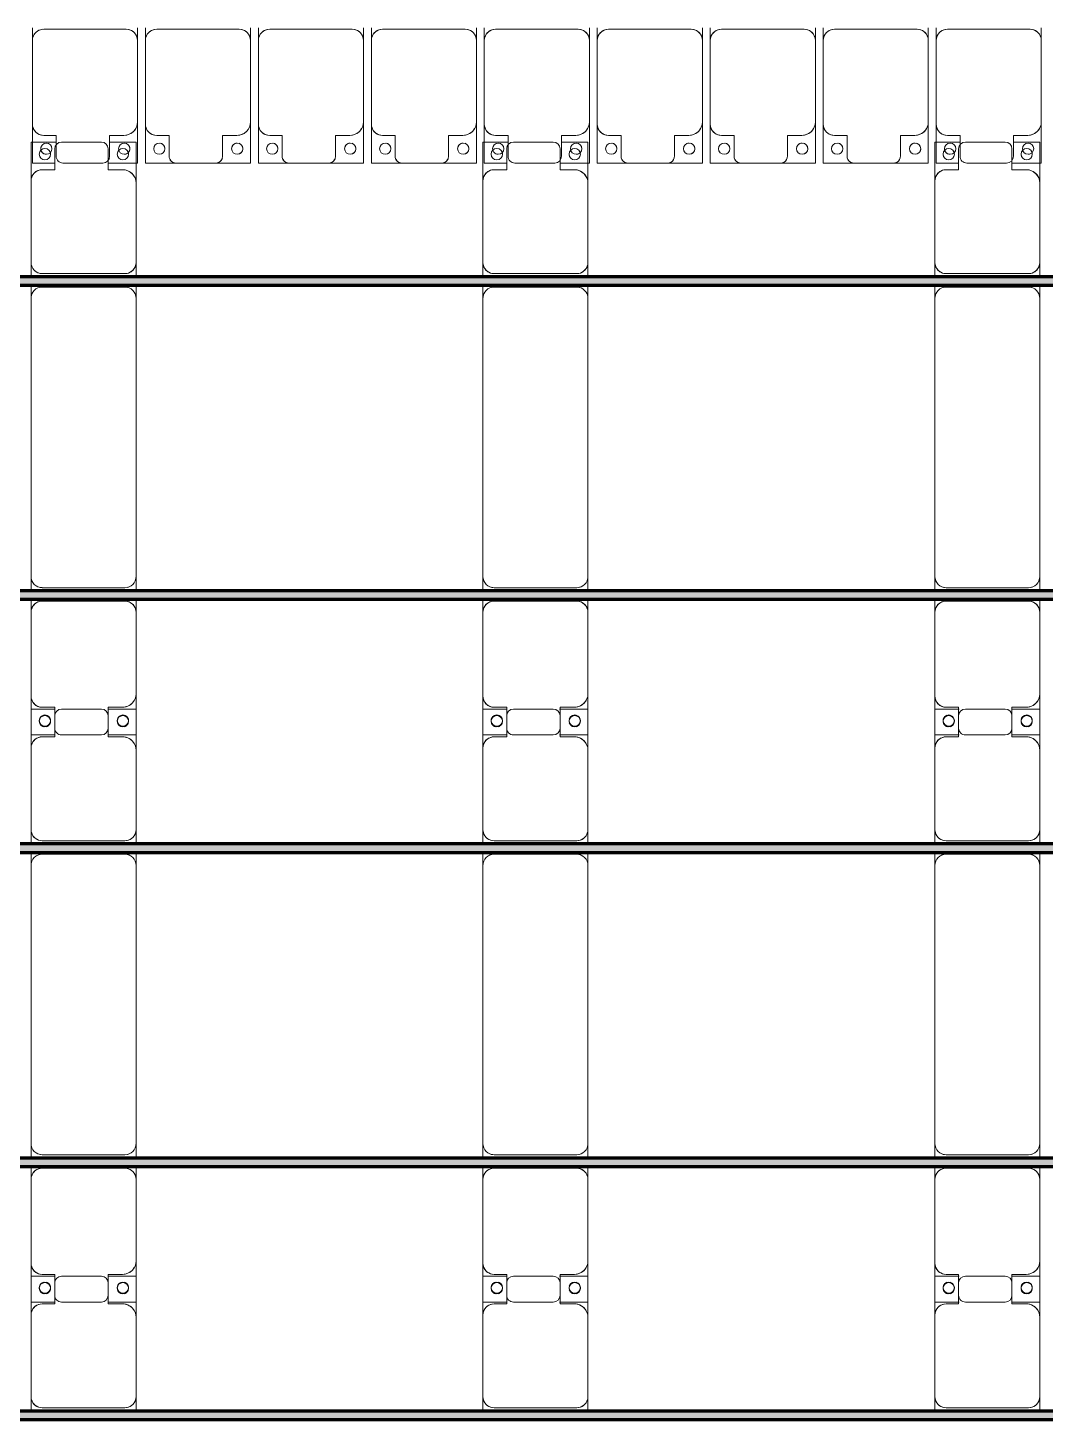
# Model space of a CAD drawing. Header units: millimetres. Extents: x -291190 to 146725, y 19759 to 185158.
# Drawn here: x -25426 to -20923, y 151050 to 157191 of the extents above; entities that cross this region are included whole.
import ezdxf

# ---------------------------------------------------------------- set-up
doc = ezdxf.new("R2010")
doc.units = ezdxf.units.MM
doc.layers.add('A-GENM', color=13, linetype='Continuous', lineweight=9)
doc.layers.add('S-BEAM', color=12, linetype='Continuous', lineweight=9)

# ---------------------------------------------------------------- blocks, each defined once
blk = doc.blocks.new('Dải phao đi lại kèm đỡ invester - DẢI PHAO ĐI LẠI-60252-KHUNG KẾT CẤU BÈ PIN 4')
at = {"layer": 'A-GENM', "color": 7}
for p, q in [((85758.4, 1312.2), (85888.1, 1312.2)), ((85758.4, 1129.7), (85758.4, 1312.2)), ((85758.4, 1312.2), (85758.4, 1129.7)), ((85831.6, 1312.2), (85819.4, 1312.2)), ((85868.8, 1312.2), (85855.3, 1312.2)), ((86088.2, 1312.2), (85911.8, 1312.2)), ((86124.6, 1312.2), (86223.4, 1312.2)), ((86149.1, 1312.2), (86133.8, 1312.2)), ((86180.3, 1312.2), (86167.8, 1312.2)), ((86223.4, 1312.2), (86223.4, 1139.7)), ((86258.4, 1312.2), (86411.8, 1312.2)), ((86258.4, 1129.7), (86258.4, 1312.2)), ((86258.4, 1312.2), (86258.4, 1129.7)), ((86411.8, 1312.2), (86258.4, 1312.2)), ((86588.2, 1312.2), (86411.8, 1312.2)), ((86588.2, 1312.2), (86723.4, 1312.2)), ((86723.4, 1312.2), (86588.2, 1312.2)), ((86723.4, 1312.2), (86723.4, 1139.7)), ((86723.4, 1139.7), (86723.4, 1312.2)), ((86758.4, 1312.2), (86911.8, 1312.2)), ((86758.4, 1129.7), (86758.4, 1312.2)), ((86758.4, 1312.2), (86758.4, 1129.7)), ((86911.8, 1312.2), (86758.4, 1312.2)), ((87088.2, 1312.2), (86911.8, 1312.2)), ((87088.2, 1312.2), (87223.4, 1312.2)), ((87223.4, 1312.2), (87088.2, 1312.2)), ((87223.4, 1312.2), (87223.4, 1139.7)), ((87223.4, 1139.7), (87223.4, 1312.2)), ((87258.4, 1312.2), (87411.8, 1312.2)), ((87258.4, 1129.7), (87258.4, 1312.2)), ((87258.4, 1312.2), (87258.4, 1129.7)), ((87411.8, 1312.2), (87258.4, 1312.2)), ((87588.2, 1312.2), (87411.8, 1312.2)), ((87588.2, 1312.2), (87723.4, 1312.2)), ((87723.4, 1312.2), (87588.2, 1312.2)), ((87723.4, 1312.2), (87723.4, 1139.7)), ((87723.4, 1139.7), (87723.4, 1312.2)), ((87758.4, 1312.2), (87888.1, 1312.2)), ((87758.4, 1129.7), (87758.4, 1312.2)), ((87758.4, 1312.2), (87758.4, 1129.7)), ((87831.6, 1312.2), (87819.4, 1312.2)), ((87868.8, 1312.2), (87855.3, 1312.2)), ((88088.2, 1312.2), (87911.8, 1312.2)), ((88124.6, 1312.2), (88223.4, 1312.2)), ((88149.1, 1312.2), (88133.8, 1312.2)), ((88180.3, 1312.2), (88167.8, 1312.2)), ((88223.4, 1312.2), (88223.4, 1139.7)), ((88258.4, 1312.2), (88411.8, 1312.2)), ((88258.4, 1129.7), (88258.4, 1312.2)), ((88258.4, 1312.2), (88258.4, 1129.7)), ((88411.8, 1312.2), (88258.4, 1312.2)), ((88588.2, 1312.2), (88411.8, 1312.2)), ((88588.2, 1312.2), (88723.4, 1312.2)), ((88723.4, 1312.2), (88588.2, 1312.2)), ((88723.4, 1312.2), (88723.4, 1139.7)), ((88723.4, 1139.7), (88723.4, 1312.2)), ((88758.4, 1312.2), (88911.8, 1312.2)), ((88758.4, 1129.7), (88758.4, 1312.2)), ((88758.4, 1312.2), (88758.4, 1129.7)), ((88911.8, 1312.2), (88758.4, 1312.2)), ((89088.2, 1312.2), (88911.8, 1312.2)), ((89088.2, 1312.2), (89223.4, 1312.2)), ((89223.4, 1312.2), (89088.2, 1312.2)), ((89223.4, 1312.2), (89223.4, 1139.7)), ((89223.4, 1139.7), (89223.4, 1312.2)), ((89258.4, 1312.2), (89411.8, 1312.2)), ((89258.4, 1129.7), (89258.4, 1312.2)), ((89258.4, 1312.2), (89258.4, 1129.7)), ((89411.8, 1312.2), (89258.4, 1312.2)), ((89588.2, 1312.2), (89411.8, 1312.2)), ((89588.2, 1312.2), (89723.4, 1312.2)), ((89723.4, 1312.2), (89588.2, 1312.2)), ((89723.4, 1312.2), (89723.4, 1139.7)), ((89723.4, 1139.7), (89723.4, 1312.2)), ((89758.4, 1312.2), (89888.1, 1312.2)), ((89758.4, 1129.7), (89758.4, 1312.2)), ((89758.4, 1312.2), (89758.4, 1129.7)), ((89831.6, 1312.2), (89819.4, 1312.2)), ((89868.8, 1312.2), (89855.3, 1312.2)), ((90088.2, 1312.2), (89911.8, 1312.2)), ((90124.6, 1312.2), (90223.4, 1312.2)), ((90149.1, 1312.2), (90133.8, 1312.2)), ((90180.3, 1312.2), (90167.8, 1312.2)), ((90223.4, 1312.2), (90223.4, 1139.7)), ((85881.8, 1282.2), (85881.8, 1189.7)), ((86118.2, 1189.7), (86118.2, 1282.2)), ((86381.8, 1282.2), (86381.8, 1189.7)), ((86618.2, 1189.7), (86618.2, 1282.2)), ((86881.8, 1282.2), (86881.8, 1189.7)), ((87118.2, 1189.7), (87118.2, 1282.2)), ((87381.8, 1282.2), (87381.8, 1189.7)), ((87618.2, 1189.7), (87618.2, 1282.2)), ((87881.8, 1282.2), (87881.8, 1189.7)), ((88118.2, 1189.7), (88118.2, 1282.2)), ((88381.8, 1282.2), (88381.8, 1189.7)), ((88618.2, 1189.7), (88618.2, 1282.2)), ((88881.8, 1282.2), (88881.8, 1189.7)), ((89118.2, 1189.7), (89118.2, 1282.2)), ((89381.8, 1282.2), (89381.8, 1189.7)), ((89618.2, 1189.7), (89618.2, 1282.2)), ((89881.8, 1282.2), (89881.8, 1189.7)), ((90118.2, 1189.7), (90118.2, 1282.2)), ((85881.8, 1189.7), (85818.4, 1189.7)), ((86173.4, 1189.7), (86118.2, 1189.7)), ((86223.4, 1139.7), (86223.4, 1219.7)), ((86381.8, 1189.7), (86318.4, 1189.7)), ((86673.4, 1189.7), (86618.2, 1189.7)), ((86881.8, 1189.7), (86818.4, 1189.7)), ((87173.4, 1189.7), (87118.2, 1189.7)), ((87381.8, 1189.7), (87318.4, 1189.7)), ((87673.4, 1189.7), (87618.2, 1189.7)), ((87881.8, 1189.7), (87818.4, 1189.7)), ((88173.4, 1189.7), (88118.2, 1189.7)), ((88223.4, 1139.7), (88223.4, 1219.7)), ((88381.8, 1189.7), (88318.4, 1189.7)), ((88673.4, 1189.7), (88618.2, 1189.7)), ((88881.8, 1189.7), (88818.4, 1189.7)), ((89173.4, 1189.7), (89118.2, 1189.7)), ((89381.8, 1189.7), (89318.4, 1189.7)), ((89673.4, 1189.7), (89618.2, 1189.7)), ((89881.8, 1189.7), (89818.4, 1189.7)), ((90173.4, 1189.7), (90118.2, 1189.7)), ((90223.4, 1139.7), (90223.4, 1219.7)), ((85758.4, 1129.7), (85758.4, 769.7)), ((86223.4, 769.7), (86223.4, 1139.7)), ((86258.4, 1129.7), (86258.4, 769.7)), ((86723.4, 769.7), (86723.4, 1139.7)), ((86758.4, 1129.7), (86758.4, 769.7)), ((87223.4, 769.7), (87223.4, 1139.7)), ((87258.4, 1129.7), (87258.4, 769.7)), ((87723.4, 769.7), (87723.4, 1139.7)), ((87758.4, 1129.7), (87758.4, 769.7)), ((88223.4, 769.7), (88223.4, 1139.7)), ((88258.4, 1129.7), (88258.4, 769.7)), ((88723.4, 769.7), (88723.4, 1139.7)), ((88758.4, 1129.7), (88758.4, 769.7)), ((89223.4, 769.7), (89223.4, 1139.7)), ((89258.4, 1129.7), (89258.4, 769.7)), ((89723.4, 769.7), (89723.4, 1139.7)), ((89758.4, 1129.7), (89758.4, 769.7)), ((90223.4, 769.7), (90223.4, 1139.7)), ((85758.4, 713.3), (85758.4, 769.7)), ((85758.4, 713.3), (85758.4, 769.7)), ((86223.4, 769.7), (86223.4, 713.3)), ((86223.4, 769.7), (86223.4, 713.3)), ((86258.4, 713.3), (86258.4, 769.7)), ((86258.4, 713.3), (86258.4, 769.7)), ((86723.4, 769.7), (86723.4, 713.3)), ((86723.4, 769.7), (86723.4, 713.3)), ((86758.4, 713.3), (86758.4, 769.7)), ((86758.4, 713.3), (86758.4, 769.7)), ((87223.4, 769.7), (87223.4, 713.3)), ((87223.4, 769.7), (87223.4, 713.3)), ((87258.4, 713.3), (87258.4, 769.7)), ((87258.4, 713.3), (87258.4, 769.7)), ((87723.4, 769.7), (87723.4, 713.3)), ((87723.4, 769.7), (87723.4, 713.3)), ((87758.4, 713.3), (87758.4, 769.7)), ((87758.4, 713.3), (87758.4, 769.7)), ((88223.4, 769.7), (88223.4, 713.3)), ((88223.4, 769.7), (88223.4, 713.3)), ((88258.4, 713.3), (88258.4, 769.7)), ((88258.4, 713.3), (88258.4, 769.7)), ((88723.4, 769.7), (88723.4, 713.3)), ((88723.4, 769.7), (88723.4, 713.3)), ((88758.4, 713.3), (88758.4, 769.7)), ((88758.4, 713.3), (88758.4, 769.7)), ((89223.4, 769.7), (89223.4, 713.3)), ((89223.4, 769.7), (89223.4, 713.3)), ((89258.4, 713.3), (89258.4, 769.7)), ((89258.4, 713.3), (89258.4, 769.7)), ((89723.4, 769.7), (89723.4, 713.3)), ((89723.4, 769.7), (89723.4, 713.3)), ((89758.4, 713.3), (89758.4, 769.7)), ((89758.4, 713.3), (89758.4, 769.7)), ((90223.4, 769.7), (90223.4, 713.3)), ((90223.4, 769.7), (90223.4, 713.3)), ((85808.4, 719.7), (86173.4, 719.7)), ((86308.4, 719.7), (86673.4, 719.7)), ((86808.4, 719.7), (87173.4, 719.7)), ((87308.4, 719.7), (87673.4, 719.7)), ((87808.4, 719.7), (88173.4, 719.7)), ((88308.4, 719.7), (88673.4, 719.7)), ((88808.4, 719.7), (89173.4, 719.7)), ((89308.4, 719.7), (89673.4, 719.7)), ((89808.4, 719.7), (90173.4, 719.7))]:
    blk.add_line(p, q, dxfattribs=at)
for centre, radius, start, end in [((85911.8, 1282.2), 30, 90, 180), ((85911.8, 1282.2), 30, 150, 165), ((86088.2, 1282.2), 30, 360, 90), ((86411.8, 1282.2), 30, 90, 180), ((86411.8, 1282.2), 30, 105, 165), ((86411.8, 1282.2), 30, 135, 165), ((86411.8, 1282.2), 30, 135, 165), ((86411.8, 1282.2), 30, 105, 120), ((86411.8, 1282.2), 30, 105, 120), ((86588.2, 1282.2), 30, 360, 90), ((86588.2, 1282.2), 30, 60, 75), ((86588.2, 1282.2), 30, 15, 75), ((86588.2, 1282.2), 30, 60, 75), ((86588.2, 1282.2), 30, 15, 30), ((86588.2, 1282.2), 30, 15, 30), ((86911.8, 1282.2), 30, 90, 180), ((86911.8, 1282.2), 30, 105, 165), ((86911.8, 1282.2), 30, 135, 165), ((86911.8, 1282.2), 30, 135, 165), ((86911.8, 1282.2), 30, 105, 120), ((86911.8, 1282.2), 30, 105, 120), ((87088.2, 1282.2), 30, 360, 90), ((87088.2, 1282.2), 30, 60, 75), ((87088.2, 1282.2), 30, 15, 75), ((87088.2, 1282.2), 30, 60, 75), ((87088.2, 1282.2), 30, 15, 30), ((87088.2, 1282.2), 30, 15, 30), ((87411.8, 1282.2), 30, 90, 180), ((87411.8, 1282.2), 30, 105, 165), ((87411.8, 1282.2), 30, 135, 165), ((87411.8, 1282.2), 30, 135, 165), ((87411.8, 1282.2), 30, 105, 120), ((87411.8, 1282.2), 30, 105, 120), ((87588.2, 1282.2), 30, 360, 90), ((87588.2, 1282.2), 30, 60, 75), ((87588.2, 1282.2), 30, 15, 75), ((87588.2, 1282.2), 30, 60, 75), ((87588.2, 1282.2), 30, 15, 30), ((87588.2, 1282.2), 30, 15, 30), ((87911.8, 1282.2), 30, 90, 180), ((87911.8, 1282.2), 30, 150, 165), ((88088.2, 1282.2), 30, 360, 90), ((88411.8, 1282.2), 30, 90, 180), ((88411.8, 1282.2), 30, 105, 165), ((88411.8, 1282.2), 30, 135, 165), ((88411.8, 1282.2), 30, 135, 165), ((88411.8, 1282.2), 30, 105, 120), ((88411.8, 1282.2), 30, 105, 120), ((88588.2, 1282.2), 30, 360, 90), ((88588.2, 1282.2), 30, 60, 75), ((88588.2, 1282.2), 30, 15, 75), ((88588.2, 1282.2), 30, 60, 75), ((88588.2, 1282.2), 30, 15, 30), ((88588.2, 1282.2), 30, 15, 30), ((88911.8, 1282.2), 30, 90, 180), ((88911.8, 1282.2), 30, 105, 165), ((88911.8, 1282.2), 30, 135, 165), ((88911.8, 1282.2), 30, 135, 165), ((88911.8, 1282.2), 30, 105, 120), ((88911.8, 1282.2), 30, 105, 120), ((89088.2, 1282.2), 30, 360, 90), ((89088.2, 1282.2), 30, 60, 75), ((89088.2, 1282.2), 30, 15, 75), ((89088.2, 1282.2), 30, 60, 75), ((89088.2, 1282.2), 30, 15, 30), ((89088.2, 1282.2), 30, 15, 30), ((89411.8, 1282.2), 30, 90, 180), ((89411.8, 1282.2), 30, 105, 165), ((89411.8, 1282.2), 30, 135, 165), ((89411.8, 1282.2), 30, 135, 165), ((89411.8, 1282.2), 30, 105, 120), ((89411.8, 1282.2), 30, 105, 120), ((89588.2, 1282.2), 30, 360, 90), ((89588.2, 1282.2), 30, 60, 75), ((89588.2, 1282.2), 30, 15, 75), ((89588.2, 1282.2), 30, 60, 75), ((89588.2, 1282.2), 30, 15, 30), ((89588.2, 1282.2), 30, 15, 30), ((89911.8, 1282.2), 30, 90, 180), ((89911.8, 1282.2), 30, 150, 165), ((90088.2, 1282.2), 30, 360, 90), ((85816.8, 1248.6), 25, 90, 270), ((85816.8, 1248.6), 25, 90, 210), ((85816.8, 1248.6), 25, 270, 90), ((85816.8, 1248.6), 25, 0, 90), ((86161.8, 1248.6), 25, 90, 270), ((86161.8, 1248.6), 25, 90, 180), ((86161.8, 1248.6), 25, 270, 90), ((86161.8, 1248.6), 25, 345, 90), ((86316.8, 1248.6), 25, 90, 270), ((86316.8, 1248.6), 25, 90, 255), ((86316.8, 1248.6), 25, 270, 90), ((86316.8, 1248.6), 25, 0, 90), ((86316.8, 1248.6), 25, 300, 345), ((86661.8, 1248.6), 25, 90, 270), ((86661.8, 1248.6), 25, 90, 180), ((86661.8, 1248.6), 25, 195, 255), ((86661.8, 1248.6), 25, 270, 90), ((86661.8, 1248.6), 25, 270, 90), ((86816.8, 1248.6), 25, 90, 270), ((86816.8, 1248.6), 25, 90, 255), ((86816.8, 1248.6), 25, 270, 90), ((86816.8, 1248.6), 25, 0, 90), ((86816.8, 1248.6), 25, 300, 345), ((87161.8, 1248.6), 25, 90, 270), ((87161.8, 1248.6), 25, 90, 180), ((87161.8, 1248.6), 25, 195, 255), ((87161.8, 1248.6), 25, 270, 90), ((87161.8, 1248.6), 25, 270, 90), ((87316.8, 1248.6), 25, 90, 270), ((87316.8, 1248.6), 25, 90, 255), ((87316.8, 1248.6), 25, 270, 90), ((87316.8, 1248.6), 25, 0, 90), ((87316.8, 1248.6), 25, 300, 345), ((87661.8, 1248.6), 25, 90, 270), ((87661.8, 1248.6), 25, 90, 180), ((87661.8, 1248.6), 25, 195, 255), ((87661.8, 1248.6), 25, 270, 90), ((87661.8, 1248.6), 25, 270, 90), ((87816.8, 1248.6), 25, 90, 270), ((87816.8, 1248.6), 25, 90, 210), ((87816.8, 1248.6), 25, 270, 90), ((87816.8, 1248.6), 25, 0, 90), ((88161.8, 1248.6), 25, 90, 270), ((88161.8, 1248.6), 25, 90, 180), ((88161.8, 1248.6), 25, 270, 90), ((88161.8, 1248.6), 25, 345, 90), ((88316.8, 1248.6), 25, 90, 270), ((88316.8, 1248.6), 25, 90, 255), ((88316.8, 1248.6), 25, 270, 90), ((88316.8, 1248.6), 25, 0, 90), ((88316.8, 1248.6), 25, 300, 345), ((88661.8, 1248.6), 25, 90, 270), ((88661.8, 1248.6), 25, 90, 180), ((88661.8, 1248.6), 25, 195, 255), ((88661.8, 1248.6), 25, 270, 90), ((88661.8, 1248.6), 25, 270, 90), ((88816.8, 1248.6), 25, 90, 270), ((88816.8, 1248.6), 25, 90, 255), ((88816.8, 1248.6), 25, 270, 90), ((88816.8, 1248.6), 25, 0, 90), ((88816.8, 1248.6), 25, 300, 345), ((89161.8, 1248.6), 25, 90, 270), ((89161.8, 1248.6), 25, 90, 180), ((89161.8, 1248.6), 25, 195, 255), ((89161.8, 1248.6), 25, 270, 90), ((89161.8, 1248.6), 25, 270, 90), ((89316.8, 1248.6), 25, 90, 270), ((89316.8, 1248.6), 25, 90, 255), ((89316.8, 1248.6), 25, 270, 90), ((89316.8, 1248.6), 25, 0, 90), ((89316.8, 1248.6), 25, 300, 345), ((89661.8, 1248.6), 25, 90, 270), ((89661.8, 1248.6), 25, 90, 180), ((89661.8, 1248.6), 25, 195, 255), ((89661.8, 1248.6), 25, 270, 90), ((89661.8, 1248.6), 25, 270, 90), ((89816.8, 1248.6), 25, 90, 270), ((89816.8, 1248.6), 25, 90, 210), ((89816.8, 1248.6), 25, 270, 90), ((89816.8, 1248.6), 25, 0, 90), ((90161.8, 1248.6), 25, 90, 270), ((90161.8, 1248.6), 25, 90, 180), ((90161.8, 1248.6), 25, 270, 90), ((90161.8, 1248.6), 25, 345, 90), ((85818.4, 1129.7), 60, 90, 180), ((85818.4, 1129.7), 60, 90, 150), ((85818.4, 1129.7), 60, 135, 150), ((85818.4, 1129.7), 60, 135, 150), ((86173.4, 1139.7), 50, 0, 90), ((86173.4, 1139.7), 50, 45, 90), ((86173.4, 1139.7), 50, 15, 90), ((86173.4, 1139.7), 50, 45, 90), ((86318.4, 1129.7), 60, 90, 180), ((86318.4, 1129.7), 60, 90, 150), ((86318.4, 1129.7), 60, 135, 150), ((86318.4, 1129.7), 60, 135, 150), ((86316.8, 1248.6), 25, 270, 285), ((86673.4, 1139.7), 50, 0, 90), ((86673.4, 1139.7), 50, 45, 90), ((86673.4, 1139.7), 50, 15, 90), ((86673.4, 1139.7), 50, 45, 90), ((86818.4, 1129.7), 60, 90, 180), ((86818.4, 1129.7), 60, 90, 150), ((86818.4, 1129.7), 60, 135, 150), ((86818.4, 1129.7), 60, 135, 150), ((86816.8, 1248.6), 25, 270, 285), ((87173.4, 1139.7), 50, 0, 90), ((87173.4, 1139.7), 50, 45, 90), ((87173.4, 1139.7), 50, 15, 90), ((87173.4, 1139.7), 50, 45, 90), ((87318.4, 1129.7), 60, 90, 180), ((87318.4, 1129.7), 60, 90, 150), ((87318.4, 1129.7), 60, 135, 150), ((87318.4, 1129.7), 60, 135, 150), ((87316.8, 1248.6), 25, 270, 285), ((87673.4, 1139.7), 50, 0, 90), ((87673.4, 1139.7), 50, 45, 90), ((87673.4, 1139.7), 50, 15, 90), ((87673.4, 1139.7), 50, 45, 90), ((87818.4, 1129.7), 60, 90, 180), ((87818.4, 1129.7), 60, 90, 150), ((87818.4, 1129.7), 60, 135, 150), ((87818.4, 1129.7), 60, 135, 150), ((88173.4, 1139.7), 50, 0, 90), ((88173.4, 1139.7), 50, 45, 90), ((88173.4, 1139.7), 50, 15, 90), ((88173.4, 1139.7), 50, 45, 90), ((88318.4, 1129.7), 60, 90, 180), ((88318.4, 1129.7), 60, 90, 150), ((88318.4, 1129.7), 60, 135, 150), ((88318.4, 1129.7), 60, 135, 150), ((88316.8, 1248.6), 25, 270, 285), ((88673.4, 1139.7), 50, 0, 90), ((88673.4, 1139.7), 50, 45, 90), ((88673.4, 1139.7), 50, 15, 90), ((88673.4, 1139.7), 50, 45, 90), ((88818.4, 1129.7), 60, 90, 180), ((88818.4, 1129.7), 60, 90, 150), ((88818.4, 1129.7), 60, 135, 150), ((88818.4, 1129.7), 60, 135, 150), ((88816.8, 1248.6), 25, 270, 285), ((89173.4, 1139.7), 50, 0, 90), ((89173.4, 1139.7), 50, 45, 90), ((89173.4, 1139.7), 50, 15, 90), ((89173.4, 1139.7), 50, 45, 90), ((89318.4, 1129.7), 60, 90, 180), ((89318.4, 1129.7), 60, 90, 140.73113), ((89318.4, 1129.7), 60, 135, 140.73113), ((89318.4, 1129.7), 60, 135, 140.73113), ((89316.8, 1248.6), 25, 270, 285), ((89673.4, 1139.7), 50, 0, 90), ((89673.4, 1139.7), 50, 45, 90), ((89673.4, 1139.7), 50, 15, 90), ((89673.4, 1139.7), 50, 45, 90), ((89818.4, 1129.7), 60, 90, 180), ((89818.4, 1129.7), 60, 90, 150), ((89818.4, 1129.7), 60, 135, 150), ((89818.4, 1129.7), 60, 135, 150), ((90173.4, 1139.7), 50, 0, 90), ((90173.4, 1139.7), 50, 45, 81.40779), ((90173.4, 1139.7), 50, 15, 81.40779), ((90173.4, 1139.7), 50, 45, 81.40779), ((85808.4, 769.7), 50, 180, 270), ((85808.4, 769.7), 50, 195, 270), ((86173.4, 769.7), 50, 270, 0), ((86173.4, 769.7), 50, 270, 345), ((86308.4, 769.7), 50, 180, 270), ((86308.4, 769.7), 50, 195, 270), ((86673.4, 769.7), 50, 270, 0), ((86673.4, 769.7), 50, 270, 345), ((86808.4, 769.7), 50, 180, 270), ((86808.4, 769.7), 50, 195, 270), ((87173.4, 769.7), 50, 270, 0), ((87173.4, 769.7), 50, 270, 345), ((87308.4, 769.7), 50, 180, 270), ((87308.4, 769.7), 50, 195, 270), ((87673.4, 769.7), 50, 270, 0), ((87673.4, 769.7), 50, 270, 345), ((87808.4, 769.7), 50, 180, 270), ((87808.4, 769.7), 50, 195, 270), ((88173.4, 769.7), 50, 270, 0), ((88173.4, 769.7), 50, 270, 345), ((88308.4, 769.7), 50, 180, 270), ((88308.4, 769.7), 50, 195, 270), ((88673.4, 769.7), 50, 270, 0), ((88673.4, 769.7), 50, 270, 345), ((88808.4, 769.7), 50, 180, 270), ((88808.4, 769.7), 50, 195, 270), ((89173.4, 769.7), 50, 270, 0), ((89173.4, 769.7), 50, 270, 345), ((89308.4, 769.7), 50, 180, 270), ((89308.4, 769.7), 50, 195, 270), ((89673.4, 769.7), 50, 270, 0), ((89673.4, 769.7), 50, 270, 345), ((89808.4, 769.7), 50, 180, 270), ((89808.4, 769.7), 50, 195, 270), ((90173.4, 769.7), 50, 270, 0), ((90173.4, 769.7), 50, 278.59221, 345)]:
    blk.add_arc(centre, radius, start, end, dxfattribs=at)
blk = doc.blocks.new('Dai phao do pin - DẢI PHAO ĐỠ PIN-51784-KHUNG KẾT CẤU BÈ PIN 4')
at = {"layer": 'A-GENM', "color": 7}
for p, q in [((-1312.2, 241.6), (-1129.7, 241.6)), ((-1312.2, 124.6), (-1312.2, 241.6)), ((-1312.2, 202.3), (-1312.2, 179.3)), ((-1129.7, 241.6), (-1219.7, 241.6)), ((-779.7, 241.6), (-1129.7, 241.6)), ((-779.7, 241.6), (-716.7, 241.6)), ((-779.7, 241.6), (-716.7, 241.6)), ((-729.7, -173.4), (-729.7, 191.6)), ((-676.7, 241.6), (-620.3, 241.6)), ((-676.7, 241.6), (-620.3, 241.6)), ((-670.3, 191.6), (-670.3, -173.4)), ((610.3, 241.6), (-620.3, 241.6)), ((610.3, 241.6), (673.3, 241.6)), ((610.3, 241.6), (673.3, 241.6)), ((660.3, -173.4), (660.3, 191.6)), ((713.3, 241.6), (769.7, 241.6)), ((713.3, 241.6), (769.7, 241.6)), ((719.7, 191.6), (719.7, -173.4)), ((1129.7, 241.6), (769.7, 241.6)), ((1129.7, 241.6), (1312.2, 241.6)), ((1312.2, 241.6), (1129.7, 241.6)), ((1197.8, 241.6), (1380.3, 241.6)), ((1197.8, 116.2), (1197.8, 241.6)), ((1380.3, 241.6), (1197.8, 241.6)), ((1312.2, 241.6), (1312.2, 116.2)), ((1730.3, 241.6), (1380.3, 241.6)), ((1730.3, 241.6), (1793.3, 241.6)), ((1730.3, 241.6), (1793.3, 241.6)), ((1780.3, -173.4), (1780.3, 191.6)), ((1833.3, 241.6), (1889.7, 241.6)), ((1833.3, 241.6), (1889.7, 241.6)), ((1839.7, 191.6), (1839.7, -173.4)), ((3120.3, 241.6), (1889.7, 241.6)), ((3120.3, 241.6), (3183.3, 241.6)), ((3120.3, 241.6), (3183.3, 241.6)), ((3170.3, -173.4), (3170.3, 191.6)), ((3223.3, 241.6), (3279.7, 241.6)), ((3223.3, 241.6), (3279.7, 241.6)), ((3229.7, 191.6), (3229.7, -173.4)), ((3639.7, 241.6), (3279.7, 241.6)), ((3639.7, 241.6), (3822.2, 241.6)), ((3822.2, 241.6), (3639.7, 241.6)), ((3707.8, 241.6), (3890.3, 241.6)), ((3707.8, 116.2), (3707.8, 241.6)), ((3890.3, 241.6), (3707.8, 241.6)), ((3822.2, 241.6), (3822.2, 116.2)), ((4240.3, 241.6), (3890.3, 241.6)), ((4240.3, 241.6), (4303.3, 241.6)), ((4240.3, 241.6), (4303.3, 241.6)), ((4290.3, -173.4), (4290.3, 191.6)), ((-1312.2, 166.1), (-1312.2, 147.6)), ((-1189.7, 181.6), (-1189.7, 118.2)), ((1189.7, 118.2), (1189.7, 181.6)), ((1320.3, 181.6), (1320.3, 118.2)), ((3699.7, 118.2), (3699.7, 181.6)), ((3830.3, 181.6), (3830.3, 118.2)), ((-1312.2, 88.2), (-1312.2, -88.2)), ((-1189.7, 118.2), (-1282.2, 118.2)), ((1282.2, 118.2), (1189.7, 118.2)), ((1197.8, 88.2), (1197.8, -88.2)), ((1320.3, 118.2), (1227.8, 118.2)), ((1312.2, -88.2), (1312.2, 88.2)), ((3792.2, 118.2), (3699.7, 118.2)), ((3707.8, 88.2), (3707.8, -88.2)), ((3830.3, 118.2), (3737.8, 118.2)), ((3822.2, -88.2), (3822.2, 88.2)), ((-1312.2, -223.4), (-1312.2, -111.9)), ((-1282.2, -118.2), (-1189.7, -118.2)), ((-1189.7, -118.2), (-1189.7, -173.4)), ((1189.7, -173.4), (1189.7, -118.2)), ((1189.7, -118.2), (1282.2, -118.2)), ((1197.8, -223.4), (1197.8, -116.2)), ((1227.8, -118.2), (1320.3, -118.2)), ((1312.2, -116.2), (1312.2, -223.4)), ((1320.3, -118.2), (1320.3, -173.4)), ((3699.7, -173.4), (3699.7, -118.2)), ((3699.7, -118.2), (3792.2, -118.2)), ((3707.8, -223.4), (3707.8, -116.2)), ((3737.8, -118.2), (3830.3, -118.2)), ((3822.2, -116.2), (3822.2, -223.4)), ((3830.3, -118.2), (3830.3, -173.4)), ((-1312.2, -122.9), (-1312.2, -143.5)), ((-1312.2, -151.7), (-1312.2, -189.3)), ((1197.8, -169.2), (1197.8, -202)), ((3707.8, -169.2), (3707.8, -202)), ((-1139.7, -223.4), (-1312.2, -223.4)), ((-1312.2, -223.4), (-1139.7, -223.4)), ((-1139.7, -223.4), (-779.7, -223.4)), ((-716.7, -223.4), (-779.7, -223.4)), ((-716.7, -223.4), (-779.7, -223.4)), ((-620.3, -223.4), (-676.7, -223.4)), ((-620.3, -223.4), (-676.7, -223.4)), ((-620.3, -223.4), (610.3, -223.4)), ((673.3, -223.4), (610.3, -223.4)), ((673.3, -223.4), (610.3, -223.4)), ((769.7, -223.4), (713.3, -223.4)), ((769.7, -223.4), (713.3, -223.4)), ((769.7, -223.4), (1139.7, -223.4)), ((1312.2, -223.4), (1139.7, -223.4)), ((1139.7, -223.4), (1312.2, -223.4)), ((1370.3, -223.4), (1197.8, -223.4)), ((1197.8, -223.4), (1370.3, -223.4)), ((1370.3, -223.4), (1730.3, -223.4)), ((1793.3, -223.4), (1730.3, -223.4)), ((1793.3, -223.4), (1730.3, -223.4)), ((1889.7, -223.4), (1833.3, -223.4)), ((1889.7, -223.4), (1833.3, -223.4)), ((1889.7, -223.4), (3120.3, -223.4)), ((3183.3, -223.4), (3120.3, -223.4)), ((3183.3, -223.4), (3120.3, -223.4)), ((3279.7, -223.4), (3223.3, -223.4)), ((3279.7, -223.4), (3223.3, -223.4)), ((3279.7, -223.4), (3649.7, -223.4)), ((3822.2, -223.4), (3649.7, -223.4)), ((3649.7, -223.4), (3822.2, -223.4)), ((3880.3, -223.4), (3707.8, -223.4)), ((3707.8, -223.4), (3880.3, -223.4)), ((3880.3, -223.4), (4240.3, -223.4)), ((4303.3, -223.4), (4240.3, -223.4)), ((4303.3, -223.4), (4240.3, -223.4))]:
    blk.add_line(p, q, dxfattribs=at)
for centre, radius, start, end in [((-1258.6, 183.2), 25, 0, 180), ((-1258.6, 183.2), 25, 90, 180), ((-1129.7, 181.6), 60, 90, 180), ((-1129.7, 181.6), 60, 120, 180), ((-779.7, 191.6), 50, 360, 90), ((-779.7, 191.6), 50, 360, 75), ((-620.3, 191.6), 50, 90, 180), ((-620.3, 191.6), 50, 150, 180), ((-620.3, 191.6), 50, 105, 120), ((610.3, 191.6), 50, 360, 90), ((610.3, 191.6), 50, 60, 90), ((610.3, 191.6), 50, 15, 30), ((769.7, 191.6), 50, 90, 180), ((769.7, 191.6), 50, 105, 180), ((1129.7, 181.6), 60, 360, 90), ((1129.7, 181.6), 60, 45, 60), ((1129.7, 181.6), 60, 360, 60), ((1129.7, 181.6), 60, 45, 60), ((1248.6, 183.2), 25, 0, 180), ((1248.6, 183.2), 25, 360, 165), ((1251.4, 183.2), 25, 0, 180), ((1251.4, 183.2), 25, 90, 180), ((1251.4, 183.2), 25, 15, 75), ((1380.3, 181.6), 60, 90, 180), ((1380.3, 181.6), 60, 120, 180), ((1730.3, 191.6), 50, 360, 90), ((1730.3, 191.6), 50, 360, 75), ((1889.7, 191.6), 50, 90, 180), ((1889.7, 191.6), 50, 150, 180), ((1889.7, 191.6), 50, 105, 120), ((3120.3, 191.6), 50, 360, 90), ((3120.3, 191.6), 50, 75, 90), ((3120.3, 191.6), 50, 15, 30), ((3279.7, 191.6), 50, 90, 180), ((3279.7, 191.6), 50, 105, 180), ((3639.7, 181.6), 60, 360, 90), ((3639.7, 181.6), 60, 45, 60), ((3639.7, 181.6), 60, 360, 60), ((3639.7, 181.6), 60, 45, 60), ((3758.6, 183.2), 25, 0, 180), ((3758.6, 183.2), 25, 360, 165), ((3761.4, 183.2), 25, 0, 180), ((3761.4, 183.2), 25, 90, 180), ((3761.4, 183.2), 25, 15, 75), ((3890.3, 181.6), 60, 90, 180), ((3890.3, 181.6), 60, 120, 180), ((4240.3, 191.6), 50, 360, 90), ((4240.3, 191.6), 50, 360, 75), ((-1258.6, 183.2), 25, 180, 0), ((-1258.6, 183.2), 25, 180, 270), ((-1258.6, 183.2), 25, 285, 300), ((1248.6, 183.2), 25, 180, 0), ((1251.4, 183.2), 25, 180, 0), ((1251.4, 183.2), 25, 180, 270), ((1248.6, 183.2), 25, 210, 255), ((1248.6, 183.2), 25, 270, 360), ((1251.4, 183.2), 25, 285, 330), ((3758.6, 183.2), 25, 180, 0), ((3761.4, 183.2), 25, 180, 0), ((3761.4, 183.2), 25, 180, 270), ((3758.6, 183.2), 25, 210, 255), ((3758.6, 183.2), 25, 270, 360), ((3761.4, 183.2), 25, 285, 330), ((-1282.2, 88.2), 30, 90, 180), ((1227.8, 88.2), 30, 90, 180), ((1282.2, 88.2), 30, 360, 90), ((3737.8, 88.2), 30, 90, 180), ((3792.2, 88.2), 30, 360, 90), ((-1282.2, -88.2), 30, 180, 270), ((-1282.2, -88.2), 30, 240, 255), ((1227.8, -88.2), 30, 180, 270), ((1282.2, -88.2), 30, 270, 360), ((3737.8, -88.2), 30, 180, 270), ((3792.2, -88.2), 30, 270, 360), ((-1258.6, -161.8), 25, 0, 180), ((-1258.6, -161.8), 25, 90, 180), ((-1258.6, -161.8), 25, 180, 0), ((-1258.6, -161.8), 25, 180, 270), ((-1258.6, -161.8), 25, 285, 313.62534), ((-1139.7, -173.4), 50, 180, 270), ((-1139.7, -173.4), 50, 180, 255), ((-779.7, -173.4), 50, 270, 360), ((-779.7, -173.4), 50, 285, 360), ((-620.3, -173.4), 50, 180, 270), ((-620.3, -173.4), 50, 180, 210), ((610.3, -173.4), 50, 270, 360), ((610.3, -173.4), 50, 330, 360), ((769.7, -173.4), 50, 180, 270), ((769.7, -173.4), 50, 180, 255), ((1139.7, -173.4), 50, 270, 360), ((1139.7, -173.4), 50, 285, 360), ((1139.7, -173.4), 50, 315, 0), ((1139.7, -173.4), 50, 315, 0), ((1248.6, -161.8), 25, 0, 180), ((1248.6, -161.8), 25, 180, 0), ((1248.6, -161.8), 25, 105, 165), ((1248.6, -161.8), 25, 195, 360), ((1251.4, -161.8), 25, 0, 180), ((1251.4, -161.8), 25, 105, 180), ((1251.4, -161.8), 25, 180, 0), ((1251.4, -161.8), 25, 180, 270), ((1248.6, -161.8), 25, 360, 75), ((1251.4, -161.8), 25, 15, 75), ((1251.4, -161.8), 25, 285, 345), ((1370.3, -173.4), 50, 180, 270), ((1370.3, -173.4), 50, 180, 255), ((1730.3, -173.4), 50, 270, 360), ((1730.3, -173.4), 50, 285, 360), ((1889.7, -173.4), 50, 180, 270), ((1889.7, -173.4), 50, 180, 210), ((3120.3, -173.4), 50, 270, 360), ((3120.3, -173.4), 50, 330, 360), ((3279.7, -173.4), 50, 180, 270), ((3279.7, -173.4), 50, 180, 255), ((3649.7, -173.4), 50, 270, 360), ((3649.7, -173.4), 50, 285, 360), ((3649.7, -173.4), 50, 315, 0), ((3649.7, -173.4), 50, 315, 0), ((3758.6, -161.8), 25, 0, 180), ((3758.6, -161.8), 25, 180, 0), ((3758.6, -161.8), 25, 105, 165), ((3758.6, -161.8), 25, 195, 360), ((3761.4, -161.8), 25, 0, 180), ((3761.4, -161.8), 25, 105, 180), ((3761.4, -161.8), 25, 180, 0), ((3761.4, -161.8), 25, 180, 270), ((3758.6, -161.8), 25, 360, 75), ((3761.4, -161.8), 25, 15, 75), ((3761.4, -161.8), 25, 285, 345), ((3880.3, -173.4), 50, 180, 270), ((3880.3, -173.4), 50, 180, 255), ((4240.3, -173.4), 50, 270, 360), ((4240.3, -173.4), 50, 285, 360), ((-1139.7, -173.4), 50, 210, 225), ((-1139.7, -173.4), 50, 210, 225), ((-620.3, -173.4), 50, 240, 270), ((610.3, -173.4), 50, 285, 300), ((1370.3, -173.4), 50, 210, 225), ((1370.3, -173.4), 50, 210, 225), ((1889.7, -173.4), 50, 240, 270), ((3880.3, -173.4), 50, 210, 225), ((3880.3, -173.4), 50, 210, 225)]:
    blk.add_arc(centre, radius, start, end, dxfattribs=at)
blk = doc.blocks.new('Dai phao do pin - DẢI PHAO ĐỠ PIN-V15-KHUNG KẾT CẤU BÈ PIN 4')
at = {"layer": 'A-GENM', "color": 7}
for p, q in [((-1312.2, 241.6), (-1129.7, 241.6)), ((-1312.2, 124.6), (-1312.2, 241.6)), ((-1312.2, 202.3), (-1312.2, 179.3)), ((-1129.7, 241.6), (-1219.7, 241.6)), ((-779.7, 241.6), (-1129.7, 241.6)), ((-779.7, 241.6), (-716.7, 241.6)), ((-779.7, 241.6), (-716.7, 241.6)), ((-729.7, -173.4), (-729.7, 191.6)), ((-676.7, 241.6), (-620.3, 241.6)), ((-676.7, 241.6), (-620.3, 241.6)), ((-670.3, 191.6), (-670.3, -173.4)), ((610.3, 241.6), (-620.3, 241.6)), ((610.3, 241.6), (673.3, 241.6)), ((610.3, 241.6), (673.3, 241.6)), ((660.3, -173.4), (660.3, 191.6)), ((713.3, 241.6), (769.7, 241.6)), ((713.3, 241.6), (769.7, 241.6)), ((719.7, 191.6), (719.7, -173.4)), ((1129.7, 241.6), (769.7, 241.6)), ((1129.7, 241.6), (1312.2, 241.6)), ((1312.2, 241.6), (1129.7, 241.6)), ((1197.8, 241.6), (1380.3, 241.6)), ((1197.8, 116.2), (1197.8, 241.6)), ((1380.3, 241.6), (1197.8, 241.6)), ((1312.2, 241.6), (1312.2, 116.2)), ((1730.3, 241.6), (1380.3, 241.6)), ((1730.3, 241.6), (1793.3, 241.6)), ((1730.3, 241.6), (1793.3, 241.6)), ((1780.3, -173.4), (1780.3, 191.6)), ((1833.3, 241.6), (1889.7, 241.6)), ((1833.3, 241.6), (1889.7, 241.6)), ((1839.7, 191.6), (1839.7, -173.4)), ((3120.3, 241.6), (1889.7, 241.6)), ((3120.3, 241.6), (3183.3, 241.6)), ((3120.3, 241.6), (3183.3, 241.6)), ((3170.3, -173.4), (3170.3, 191.6)), ((3223.3, 241.6), (3279.7, 241.6)), ((3223.3, 241.6), (3279.7, 241.6)), ((3229.7, 191.6), (3229.7, -173.4)), ((3639.7, 241.6), (3279.7, 241.6)), ((3639.7, 241.6), (3822.2, 241.6)), ((3822.2, 241.6), (3639.7, 241.6)), ((3707.8, 241.6), (3890.3, 241.6)), ((3707.8, 116.2), (3707.8, 241.6)), ((3890.3, 241.6), (3707.8, 241.6)), ((3822.2, 241.6), (3822.2, 116.2)), ((4240.3, 241.6), (3890.3, 241.6)), ((4240.3, 241.6), (4303.3, 241.6)), ((4240.3, 241.6), (4303.3, 241.6)), ((4290.3, -173.4), (4290.3, 191.6)), ((-1312.2, 166.1), (-1312.2, 147.6)), ((-1189.7, 181.6), (-1189.7, 118.2)), ((1189.7, 118.2), (1189.7, 181.6)), ((1320.3, 181.6), (1320.3, 118.2)), ((3699.7, 118.2), (3699.7, 181.6)), ((3830.3, 181.6), (3830.3, 118.2)), ((-1312.2, 88.2), (-1312.2, -88.2)), ((-1189.7, 118.2), (-1282.2, 118.2)), ((1282.2, 118.2), (1189.7, 118.2)), ((1197.8, 88.2), (1197.8, -88.2)), ((1320.3, 118.2), (1227.8, 118.2)), ((1312.2, -88.2), (1312.2, 88.2)), ((3792.2, 118.2), (3699.7, 118.2)), ((3707.8, 88.2), (3707.8, -88.2)), ((3830.3, 118.2), (3737.8, 118.2)), ((3822.2, -88.2), (3822.2, 88.2)), ((-1312.2, -223.4), (-1312.2, -111.9)), ((-1282.2, -118.2), (-1189.7, -118.2)), ((-1189.7, -118.2), (-1189.7, -173.4)), ((1189.7, -173.4), (1189.7, -118.2)), ((1189.7, -118.2), (1282.2, -118.2)), ((1197.8, -223.4), (1197.8, -116.2)), ((1227.8, -118.2), (1320.3, -118.2)), ((1312.2, -116.2), (1312.2, -223.4)), ((1320.3, -118.2), (1320.3, -173.4)), ((3699.7, -173.4), (3699.7, -118.2)), ((3699.7, -118.2), (3792.2, -118.2)), ((3707.8, -223.4), (3707.8, -116.2)), ((3737.8, -118.2), (3830.3, -118.2)), ((3822.2, -116.2), (3822.2, -223.4)), ((3830.3, -118.2), (3830.3, -173.4)), ((-1312.2, -122.9), (-1312.2, -143.5)), ((-1312.2, -151.7), (-1312.2, -189.3)), ((1197.8, -174.5), (1197.8, -202)), ((3707.8, -174.5), (3707.8, -202)), ((-1139.7, -223.4), (-1312.2, -223.4)), ((-1312.2, -223.4), (-1139.7, -223.4)), ((-1139.7, -223.4), (-779.7, -223.4)), ((-716.7, -223.4), (-779.7, -223.4)), ((-716.7, -223.4), (-779.7, -223.4)), ((-620.3, -223.4), (-676.7, -223.4)), ((-620.3, -223.4), (-676.7, -223.4)), ((-620.3, -223.4), (610.3, -223.4)), ((673.3, -223.4), (610.3, -223.4)), ((673.3, -223.4), (610.3, -223.4)), ((769.7, -223.4), (713.3, -223.4)), ((769.7, -223.4), (713.3, -223.4)), ((769.7, -223.4), (1139.7, -223.4)), ((1312.2, -223.4), (1139.7, -223.4)), ((1139.7, -223.4), (1312.2, -223.4)), ((1370.3, -223.4), (1197.8, -223.4)), ((1197.8, -223.4), (1370.3, -223.4)), ((1370.3, -223.4), (1730.3, -223.4)), ((1793.3, -223.4), (1730.3, -223.4)), ((1793.3, -223.4), (1730.3, -223.4)), ((1889.7, -223.4), (1833.3, -223.4)), ((1889.7, -223.4), (1833.3, -223.4)), ((1889.7, -223.4), (3120.3, -223.4)), ((3183.3, -223.4), (3120.3, -223.4)), ((3183.3, -223.4), (3120.3, -223.4)), ((3279.7, -223.4), (3223.3, -223.4)), ((3279.7, -223.4), (3223.3, -223.4)), ((3279.7, -223.4), (3649.7, -223.4)), ((3822.2, -223.4), (3649.7, -223.4)), ((3649.7, -223.4), (3822.2, -223.4)), ((3880.3, -223.4), (3707.8, -223.4)), ((3707.8, -223.4), (3880.3, -223.4)), ((3880.3, -223.4), (4240.3, -223.4)), ((4303.3, -223.4), (4240.3, -223.4)), ((4303.3, -223.4), (4240.3, -223.4))]:
    blk.add_line(p, q, dxfattribs=at)
for centre, radius, start, end in [((-1258.6, 183.2), 25, 0, 180), ((-1258.6, 183.2), 25, 90, 180), ((-1129.7, 181.6), 60, 90, 180), ((-1129.7, 181.6), 60, 120, 180), ((-779.7, 191.6), 50, 360, 90), ((-779.7, 191.6), 50, 360, 75), ((-620.3, 191.6), 50, 90, 180), ((-620.3, 191.6), 50, 150, 180), ((-620.3, 191.6), 50, 105, 120), ((610.3, 191.6), 50, 360, 90), ((610.3, 191.6), 50, 60, 90), ((610.3, 191.6), 50, 15, 30), ((769.7, 191.6), 50, 90, 180), ((769.7, 191.6), 50, 105, 180), ((1129.7, 181.6), 60, 360, 90), ((1129.7, 181.6), 60, 45, 60), ((1129.7, 181.6), 60, 360, 60), ((1129.7, 181.6), 60, 45, 60), ((1248.6, 183.2), 25, 0, 180), ((1248.6, 183.2), 25, 360, 165), ((1251.4, 183.2), 25, 0, 180), ((1251.4, 183.2), 25, 90, 180), ((1251.4, 183.2), 25, 15, 75), ((1380.3, 181.6), 60, 90, 180), ((1380.3, 181.6), 60, 120, 180), ((1730.3, 191.6), 50, 360, 90), ((1730.3, 191.6), 50, 360, 75), ((1889.7, 191.6), 50, 90, 180), ((1889.7, 191.6), 50, 150, 180), ((1889.7, 191.6), 50, 105, 120), ((3120.3, 191.6), 50, 360, 90), ((3120.3, 191.6), 50, 75, 90), ((3120.3, 191.6), 50, 15, 30), ((3279.7, 191.6), 50, 90, 180), ((3279.7, 191.6), 50, 105, 180), ((3639.7, 181.6), 60, 360, 90), ((3639.7, 181.6), 60, 45, 60), ((3639.7, 181.6), 60, 360, 60), ((3639.7, 181.6), 60, 45, 60), ((3758.6, 183.2), 25, 0, 180), ((3758.6, 183.2), 25, 360, 165), ((3761.4, 183.2), 25, 0, 180), ((3761.4, 183.2), 25, 90, 180), ((3761.4, 183.2), 25, 15, 75), ((3890.3, 181.6), 60, 90, 180), ((3890.3, 181.6), 60, 120, 180), ((4240.3, 191.6), 50, 360, 90), ((4240.3, 191.6), 50, 360, 75), ((-1258.6, 183.2), 25, 180, 0), ((-1258.6, 183.2), 25, 180, 270), ((-1258.6, 183.2), 25, 285, 300), ((1248.6, 183.2), 25, 180, 0), ((1251.4, 183.2), 25, 180, 0), ((1251.4, 183.2), 25, 180, 270), ((1248.6, 183.2), 25, 210, 255), ((1248.6, 183.2), 25, 270, 360), ((1251.4, 183.2), 25, 285, 330), ((3758.6, 183.2), 25, 180, 0), ((3761.4, 183.2), 25, 180, 0), ((3761.4, 183.2), 25, 180, 270), ((3758.6, 183.2), 25, 210, 255), ((3758.6, 183.2), 25, 270, 360), ((3761.4, 183.2), 25, 285, 330), ((-1282.2, 88.2), 30, 90, 180), ((1227.8, 88.2), 30, 90, 180), ((1282.2, 88.2), 30, 360, 90), ((3737.8, 88.2), 30, 90, 180), ((3792.2, 88.2), 30, 360, 90), ((-1282.2, -88.2), 30, 180, 270), ((-1282.2, -88.2), 30, 240, 255), ((1227.8, -88.2), 30, 180, 270), ((1282.2, -88.2), 30, 270, 360), ((3737.8, -88.2), 30, 180, 270), ((3792.2, -88.2), 30, 270, 360), ((-1258.6, -161.8), 25, 0, 180), ((-1258.6, -161.8), 25, 90, 180), ((-1258.6, -161.8), 25, 180, 0), ((-1258.6, -161.8), 25, 180, 270), ((-1258.6, -161.8), 25, 285, 313.62534), ((-1139.7, -173.4), 50, 180, 270), ((-1139.7, -173.4), 50, 181.25747, 255), ((-779.7, -173.4), 50, 270, 360), ((-779.7, -173.4), 50, 285, 358.74253), ((-620.3, -173.4), 50, 180, 270), ((-620.3, -173.4), 50, 181.25747, 210), ((610.3, -173.4), 50, 270, 360), ((610.3, -173.4), 50, 330, 358.74253), ((769.7, -173.4), 50, 180, 270), ((769.7, -173.4), 50, 181.25747, 255), ((1139.7, -173.4), 50, 270, 360), ((1139.7, -173.4), 50, 285, 358.74253), ((1139.7, -173.4), 50, 315, 358.74253), ((1139.7, -173.4), 50, 315, 358.74253), ((1248.6, -161.8), 25, 0, 180), ((1248.6, -161.8), 25, 180, 0), ((1248.6, -161.8), 25, 105, 165), ((1248.6, -161.8), 25, 195, 360), ((1251.4, -161.8), 25, 0, 180), ((1251.4, -161.8), 25, 105, 180), ((1251.4, -161.8), 25, 180, 0), ((1251.4, -161.8), 25, 180, 270), ((1248.6, -161.8), 25, 360, 75), ((1251.4, -161.8), 25, 15, 75), ((1251.4, -161.8), 25, 285, 345), ((1370.3, -173.4), 50, 180, 270), ((1370.3, -173.4), 50, 181.25747, 255), ((1730.3, -173.4), 50, 270, 360), ((1730.3, -173.4), 50, 285, 358.74253), ((1889.7, -173.4), 50, 180, 270), ((1889.7, -173.4), 50, 181.25747, 210), ((3120.3, -173.4), 50, 270, 360), ((3120.3, -173.4), 50, 330, 358.74253), ((3279.7, -173.4), 50, 180, 270), ((3279.7, -173.4), 50, 181.25747, 255), ((3649.7, -173.4), 50, 270, 360), ((3649.7, -173.4), 50, 285, 358.74253), ((3649.7, -173.4), 50, 315, 358.74253), ((3649.7, -173.4), 50, 315, 358.74253), ((3758.6, -161.8), 25, 0, 180), ((3758.6, -161.8), 25, 180, 0), ((3758.6, -161.8), 25, 105, 165), ((3758.6, -161.8), 25, 195, 360), ((3761.4, -161.8), 25, 0, 180), ((3761.4, -161.8), 25, 105, 180), ((3761.4, -161.8), 25, 180, 0), ((3761.4, -161.8), 25, 180, 270), ((3758.6, -161.8), 25, 360, 75), ((3761.4, -161.8), 25, 15, 75), ((3761.4, -161.8), 25, 285, 345), ((3880.3, -173.4), 50, 180, 270), ((3880.3, -173.4), 50, 181.25747, 255), ((4240.3, -173.4), 50, 270, 360), ((4240.3, -173.4), 50, 285, 358.74253), ((-1139.7, -173.4), 50, 210, 225), ((-1139.7, -173.4), 50, 210, 225), ((-620.3, -173.4), 50, 240, 270), ((610.3, -173.4), 50, 285, 300), ((1370.3, -173.4), 50, 210, 225), ((1370.3, -173.4), 50, 210, 225), ((1889.7, -173.4), 50, 240, 270), ((3880.3, -173.4), 50, 210, 225), ((3880.3, -173.4), 50, 210, 225)]:
    blk.add_arc(centre, radius, start, end, dxfattribs=at)
blk = doc.blocks.new('Dầm C52 - Dầm C52-74423-KHUNG KẾT CẤU BÈ PIN 4')
at = {"layer": 'S-BEAM', "lineweight": 140}
blk.add_hatch(color=1, dxfattribs=at).paths.add_polyline_path([(-153612.4, 20), (-153612.4, -20), (153612.4, -20), (153612.4, 20), (-152772.8, 20)])
at = {"layer": 'S-BEAM', "color": 1, "lineweight": 140}
for p, q in [((-153612.4, 20), (153612.4, 20)), ((153612.4, -20), (-153612.4, -20))]:
    blk.add_line(p, q, dxfattribs=at)

msp = doc.modelspace()

# ---------------------------------------------------------------- block references
at = {"layer": 'A-GENM', "color": 7}
for name, p, rotation in [('Dải phao đi lại kèm đỡ invester - DẢI PHAO ĐI LẠI-60252-KHUNG KẾT CẤU BÈ PIN 4', (64817.6, 157904.6), 180), ('Dai phao do pin - DẢI PHAO ĐỠ PIN-V15-KHUNG KẾT CẤU BÈ PIN 4', (-25188.7, 155373.2), 269.9999999999996), ('Dai phao do pin - DẢI PHAO ĐỠ PIN-51784-KHUNG KẾT CẤU BÈ PIN 4', (-23188.7, 155373.2), 269.9999999999996), ('Dai phao do pin - DẢI PHAO ĐỠ PIN-51784-KHUNG KẾT CẤU BÈ PIN 4', (-21188.7, 155373.2), 269.9999999999996)]:
    msp.add_blockref(name, p, dxfattribs=dict(at, rotation=rotation))
at = {"layer": 'S-BEAM', "color": 1, "lineweight": 140, "rotation": 180}
for p in [(-88196.3, 156069.8), (-88196.3, 154679.8), (-88196.3, 153559.8), (-88196.3, 152169.8), (-88196.3, 151049.8)]:
    msp.add_blockref('Dầm C52 - Dầm C52-74423-KHUNG KẾT CẤU BÈ PIN 4', p, dxfattribs=at)

doc.saveas('drawing.dxf')
